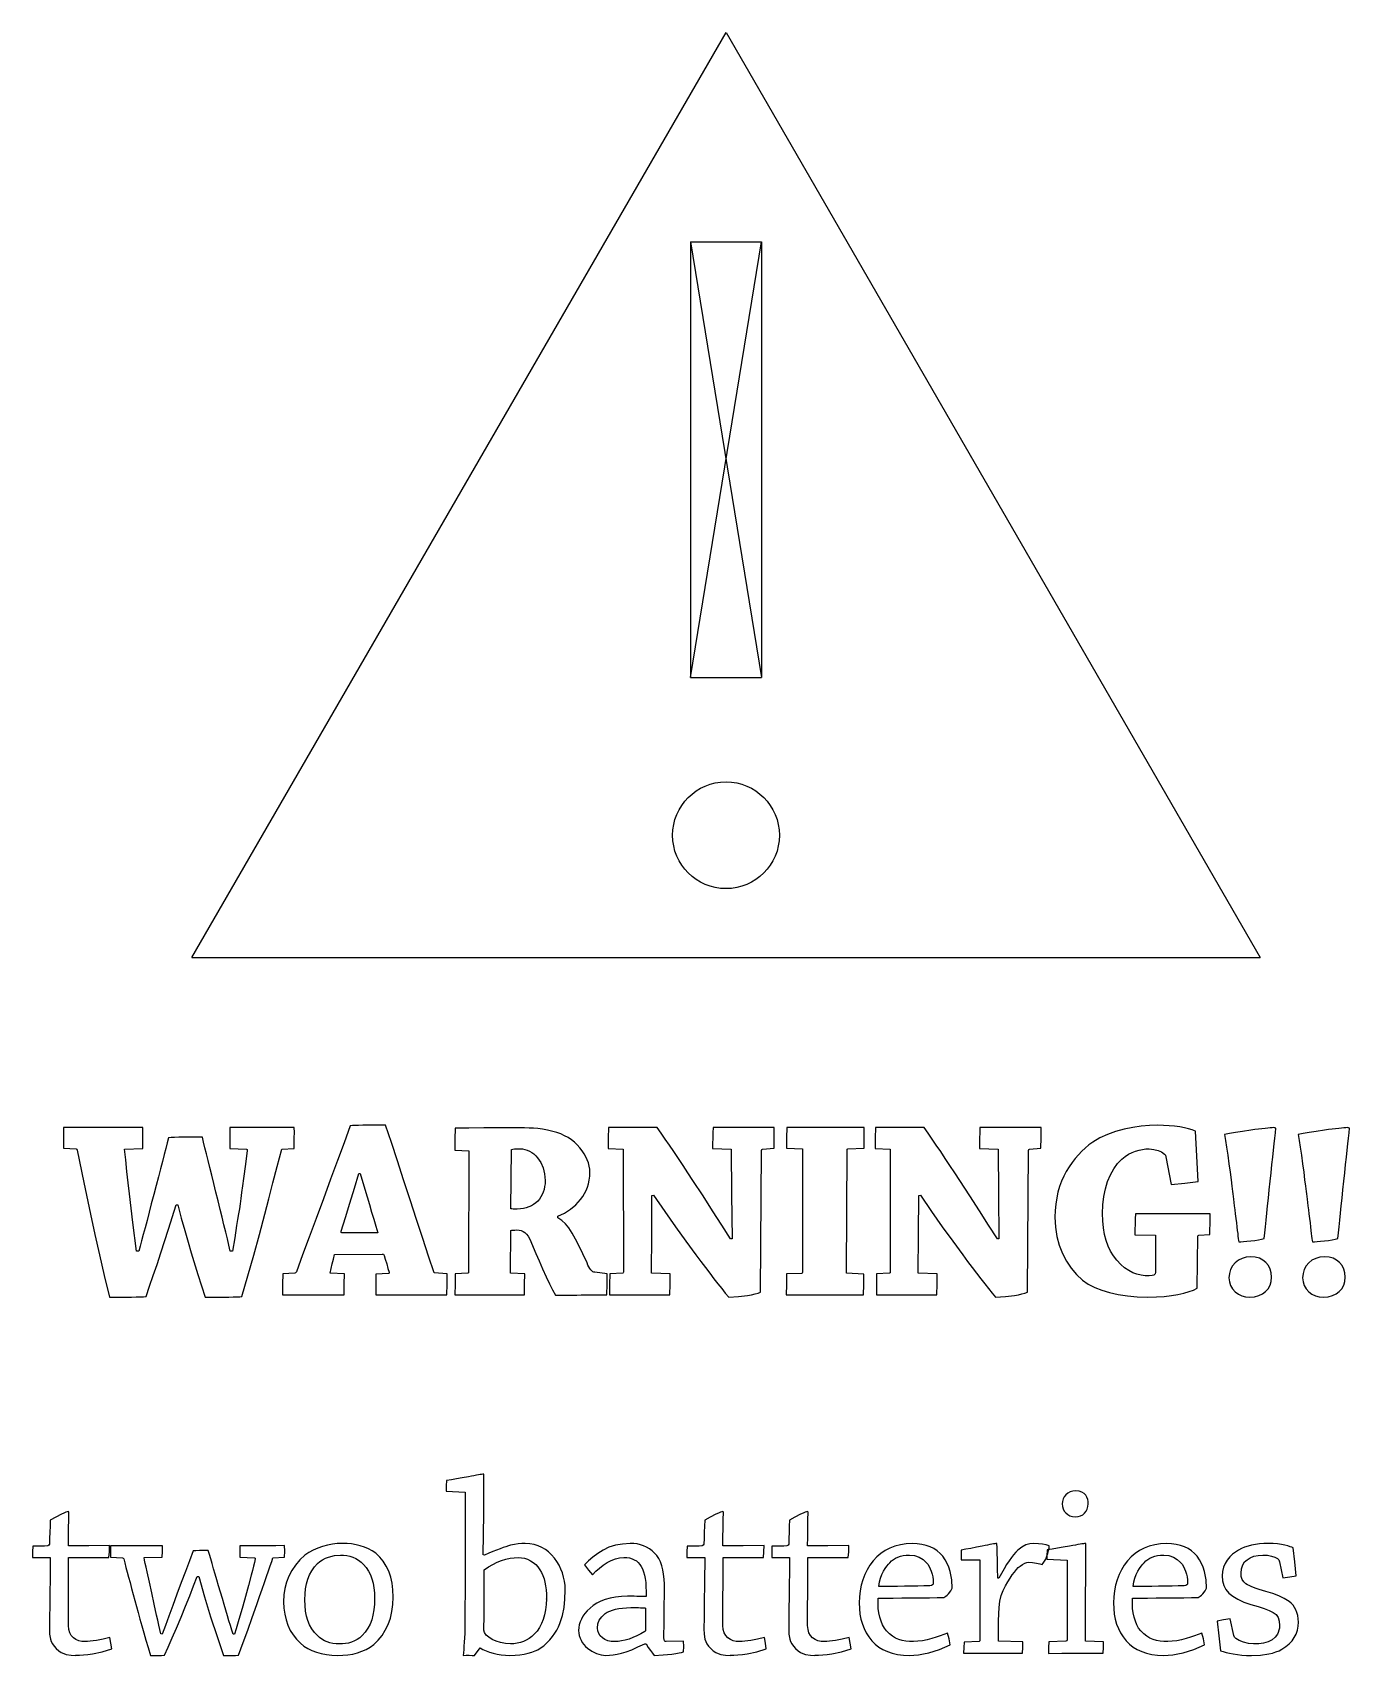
# Model space of a CAD drawing. Header units: millimetres. Extents: x 1 to 116, y -26 to 21.
# Drawn here: x 34.5 to 71.49, y -24.38 to 21.2 of the extents above; entities that cross this region are included whole.
import ezdxf

# ---------------------------------------------------------------- set-up
doc = ezdxf.new("R2010")
doc.units = ezdxf.units.MM
doc.header["$PDSIZE"] = -1
doc.linetypes.add('CENTERX2', pattern=[20.32, 12.7, -2.54, 2.54, -2.54])

msp = doc.modelspace()

# ---------------------------------------------------------------- linework, layer by layer
at = {"color": 7, "linetype": 'Continuous'}
for p, q in [((38.98, -4.781), (53.98, 21.199)), ((53.98, 21.199), (68.98, -4.781)), ((52.98, 15.319), (54.98, 15.319)), ((52.98, 15.319), (52.98, 3.08)), ((54.98, 15.319), (54.98, 3.08)), ((52.98, 3.08), (54.98, 3.08)), ((38.98, -4.781), (68.98, -4.781))]:
    msp.add_line(p, q, dxfattribs=at)
at = {"color": 7, "linetype": 'CENTERX2'}
for p, q in [((52.98, 15.319), (54.98, 3.08)), ((52.98, 3.08), (54.98, 15.319))]:
    msp.add_line(p, q, dxfattribs=at)
at = {"color": 7, "linetype": 'Continuous', "flags": 128}
for points in [[(41.85, -10.146), (41.854, -9.999), (41.856, -9.847), (41.857, -9.698), (41.856, -9.558), (41.856, -9.558), (41.696, -9.557), (41.525, -9.557), (41.351, -9.557), (41.182, -9.558), (41.182, -9.558), (40.601, -9.557), (40.048, -9.558), (40.048, -9.558), (40.044, -9.698), (40.042, -9.847), (40.041, -9.999), (40.041, -10.147), (40.041, -10.147), (40.513, -10.16), (40.513, -10.16), (40.535, -10.171), (40.534, -10.197), (40.534, -10.197), (40.486, -10.584), (40.43, -10.991), (40.403, -11.19), (40.377, -11.376), (40.354, -11.546), (40.332, -11.702), (40.332, -11.702), (40.312, -11.837), (40.289, -11.983), (40.264, -12.139), (40.237, -12.305), (40.181, -12.657), (40.122, -13.024), (40.122, -13.024), (40.057, -13.024), (40.057, -13.024), (40.017, -12.857), (39.975, -12.68), (39.93, -12.49), (39.881, -12.289), (39.83, -12.077), (39.774, -11.853), (39.717, -11.617), (39.656, -11.37), (39.595, -11.125), (39.538, -10.895), (39.485, -10.68), (39.434, -10.479), (39.388, -10.294), (39.346, -10.123), (39.307, -9.967), (39.273, -9.827), (39.273, -9.827), (39.164, -9.825), (39.042, -9.824), (38.906, -9.824), (38.757, -9.826), (38.613, -9.829), (38.492, -9.833), (38.396, -9.839), (38.322, -9.847), (38.322, -9.847), (38.285, -9.986), (38.246, -10.142), (38.2, -10.316), (38.15, -10.506), (38.097, -10.713), (38.038, -10.937), (37.975, -11.179), (37.908, -11.438), (37.84, -11.696), (37.778, -11.937), (37.719, -12.162), (37.664, -12.369), (37.614, -12.56), (37.568, -12.735), (37.526, -12.891), (37.488, -13.032), (37.488, -13.032), (37.424, -13.031), (37.424, -13.031), (37.325, -12.219), (37.228, -11.419), (37.228, -11.419), (37.19, -11.112), (37.153, -10.787), (37.12, -10.463), (37.089, -10.162), (37.089, -10.162), (37.598, -10.146), (37.598, -10.146), (37.603, -9.85), (37.604, -9.558), (37.604, -9.558), (37.295, -9.557), (36.963, -9.557), (36.622, -9.557), (36.284, -9.558), (36.284, -9.558), (36.06, -9.557), (35.823, -9.557), (35.59, -9.557), (35.378, -9.558), (35.378, -9.558), (35.371, -9.846), (35.37, -10.139), (35.37, -10.139), (35.726, -10.153), (35.726, -10.153), (35.747, -10.16), (35.762, -10.19), (35.762, -10.19), (35.941, -11.099), (36.132, -11.985), (36.132, -11.985), (36.258, -12.557), (36.386, -13.127), (36.519, -13.709), (36.661, -14.318), (36.661, -14.318), (36.98, -14.317), (37.28, -14.316), (37.414, -14.314), (37.529, -14.312), (37.62, -14.308), (37.691, -14.303), (37.691, -14.303), (37.792, -14.013), (37.895, -13.711), (38, -13.399), (38.108, -13.077), (38.325, -12.412), (38.54, -11.73), (38.54, -11.73), (38.584, -11.73), (38.584, -11.73), (38.681, -12.097), (38.777, -12.444), (38.871, -12.771), (38.962, -13.079), (39.151, -13.686), (39.353, -14.318), (39.353, -14.318), (39.54, -14.318), (39.715, -14.317), (39.873, -14.317), (40.017, -14.316), (40.142, -14.314), (40.245, -14.312), (40.324, -14.308), (40.382, -14.303), (40.382, -14.303), (40.549, -13.723), (40.717, -13.136), (40.878, -12.555), (41.028, -11.993), (41.028, -11.993), (41.142, -11.556), (41.256, -11.112), (41.375, -10.651), (41.501, -10.162), (41.501, -10.162), (41.85, -10.146)], [(41.537, -13.664), (41.527, -13.954), (41.523, -14.25), (41.523, -14.25), (41.869, -14.25), (42.232, -14.25), (42.232, -14.25), (42.501, -14.25), (42.767, -14.25), (43.021, -14.25), (43.253, -14.25), (43.253, -14.25), (43.26, -13.954), (43.261, -13.664), (43.261, -13.664), (42.862, -13.643), (42.862, -13.643), (42.888, -13.519), (42.921, -13.386), (42.954, -13.251), (42.985, -13.123), (42.985, -13.123), (44.327, -13.108), (44.327, -13.108), (44.359, -13.115), (44.376, -13.145), (44.376, -13.145), (44.412, -13.251), (44.451, -13.381), (44.487, -13.51), (44.519, -13.616), (44.519, -13.616), (44.517, -13.643), (44.498, -13.654), (44.498, -13.654), (44.149, -13.674), (44.149, -13.674), (44.142, -13.956), (44.141, -14.25), (44.141, -14.25), (44.406, -14.25), (44.698, -14.25), (44.998, -14.25), (45.287, -14.25), (45.287, -14.25), (45.502, -14.25), (45.728, -14.25), (45.947, -14.25), (46.141, -14.25), (46.141, -14.25), (46.147, -13.954), (46.147, -13.664), (46.147, -13.664), (45.786, -13.635), (45.786, -13.635), (45.629, -13.167), (45.465, -12.668), (45.291, -12.142), (45.11, -11.587), (44.927, -11.028), (44.752, -10.493), (44.582, -9.98), (44.419, -9.491), (44.419, -9.491), (44.23, -9.49), (44.06, -9.49), (43.909, -9.491), (43.776, -9.492), (43.66, -9.494), (43.565, -9.497), (43.487, -9.5), (43.427, -9.505), (43.427, -9.505), (43.253, -9.982), (43.07, -10.484), (42.875, -11.01), (42.673, -11.562), (42.469, -12.113), (42.275, -12.638), (42.09, -13.135), (41.913, -13.607), (41.913, -13.607), (41.894, -13.633), (41.87, -13.643), (41.87, -13.643), (41.537, -13.664)], [(46.757, -10.206), (46.75, -13.62), (46.75, -13.62), (46.744, -13.635), (46.728, -13.643), (46.728, -13.643), (46.372, -13.664), (46.372, -13.664), (46.371, -13.958), (46.365, -14.25), (46.365, -14.25), (46.582, -14.25), (46.814, -14.25), (47.05, -14.25), (47.283, -14.25), (47.283, -14.25), (47.554, -14.25), (47.827, -14.25), (48.086, -14.25), (48.319, -14.25), (48.319, -14.25), (48.32, -13.958), (48.326, -13.665), (48.326, -13.665), (47.932, -13.643), (47.932, -13.643), (47.939, -12.447), (47.939, -12.447), (47.962, -12.442), (47.999, -12.438), (48.046, -12.434), (48.107, -12.432), (48.107, -12.432), (48.168, -12.434), (48.226, -12.448), (48.28, -12.471), (48.331, -12.506), (48.379, -12.552), (48.424, -12.608), (48.463, -12.675), (48.501, -12.752), (48.501, -12.752), (48.567, -12.911), (48.643, -13.091), (48.73, -13.295), (48.828, -13.521), (48.927, -13.745), (49.021, -13.943), (49.107, -14.117), (49.188, -14.264), (49.188, -14.264), (49.266, -14.264), (49.367, -14.263), (49.492, -14.262), (49.639, -14.261), (49.788, -14.26), (49.915, -14.258), (50.022, -14.258), (50.107, -14.257), (50.107, -14.257), (50.23, -14.256), (50.374, -14.254), (50.518, -14.251), (50.637, -14.25), (50.637, -14.25), (50.64, -13.955), (50.644, -13.665), (50.644, -13.665), (50.296, -13.62), (50.296, -13.62), (50.267, -13.617), (50.239, -13.604), (50.212, -13.583), (50.184, -13.554), (50.157, -13.516), (50.13, -13.471), (50.104, -13.417), (50.077, -13.354), (50.077, -13.354), (49.963, -13.107), (49.855, -12.887), (49.755, -12.69), (49.662, -12.52), (49.57, -12.376), (49.471, -12.256), (49.365, -12.162), (49.253, -12.092), (49.253, -12.092), (49.253, -12.048), (49.253, -12.048), (49.44, -11.959), (49.61, -11.851), (49.763, -11.724), (49.897, -11.577), (49.956, -11.497), (50.008, -11.412), (50.051, -11.323), (50.088, -11.23), (50.116, -11.132), (50.138, -11.03), (50.151, -10.924), (50.157, -10.813), (50.157, -10.813), (50.152, -10.725), (50.137, -10.637), (50.115, -10.549), (50.084, -10.462), (50.044, -10.376), (49.996, -10.291), (49.939, -10.206), (49.874, -10.121), (49.801, -10.04), (49.722, -9.965), (49.637, -9.898), (49.545, -9.837), (49.447, -9.784), (49.342, -9.737), (49.232, -9.697), (49.114, -9.663), (49.114, -9.663), (48.964, -9.631), (48.823, -9.604), (48.693, -9.586), (48.573, -9.575), (48.452, -9.569), (48.324, -9.563), (48.186, -9.562), (48.041, -9.562), (48.041, -9.562), (47.611, -9.563), (47.18, -9.567), (46.761, -9.571), (46.372, -9.576), (46.372, -9.576), (46.366, -9.881), (46.365, -10.192), (46.365, -10.192), (46.757, -10.206)], [(50.715, -13.668), (50.708, -13.962), (50.707, -14.257), (50.707, -14.257), (51.037, -14.254), (51.388, -14.25), (51.388, -14.25), (51.645, -14.25), (51.909, -14.25), (52.167, -14.25), (52.407, -14.25), (52.407, -14.25), (52.413, -13.958), (52.415, -13.661), (52.415, -13.661), (51.883, -13.646), (51.883, -13.646), (51.893, -12.561), (51.897, -11.46), (51.897, -11.46), (51.948, -11.452), (51.948, -11.452), (52.258, -11.909), (52.559, -12.341), (52.851, -12.749), (53.133, -13.133), (53.27, -13.315), (53.4, -13.486), (53.524, -13.649), (53.642, -13.802), (53.755, -13.944), (53.861, -14.079), (53.961, -14.203), (54.056, -14.318), (54.056, -14.318), (54.332, -14.305), (54.585, -14.273), (54.699, -14.251), (54.798, -14.229), (54.882, -14.205), (54.95, -14.179), (54.95, -14.179), (54.98, -10.197), (54.98, -10.197), (54.989, -10.168), (55.009, -10.162), (55.009, -10.162), (55.328, -10.139), (55.328, -10.139), (55.334, -9.843), (55.335, -9.551), (55.335, -9.551), (55.159, -9.552), (54.962, -9.554), (54.76, -9.556), (54.56, -9.558), (54.56, -9.558), (54.316, -9.557), (54.072, -9.557), (53.837, -9.557), (53.617, -9.558), (53.617, -9.558), (53.612, -9.7), (53.607, -9.85), (53.603, -10.001), (53.602, -10.147), (53.602, -10.147), (54.128, -10.16), (54.128, -10.16), (54.135, -11.427), (54.149, -12.682), (54.149, -12.682), (54.107, -12.682), (54.107, -12.682), (53.861, -12.296), (53.603, -11.894), (53.334, -11.476), (53.053, -11.044), (52.911, -10.828), (52.774, -10.621), (52.642, -10.423), (52.514, -10.232), (52.391, -10.051), (52.273, -9.878), (52.158, -9.713), (52.048, -9.558), (52.048, -9.558), (51.717, -9.557), (51.361, -9.557), (51.006, -9.557), (50.679, -9.558), (50.679, -9.558), (50.673, -9.85), (50.672, -10.147), (50.672, -10.147), (51.092, -10.16), (51.092, -10.16), (51.1, -13.617), (51.1, -13.617), (51.093, -13.64), (51.078, -13.647), (51.078, -13.647), (50.715, -13.668)], [(56.129, -10.153), (56.129, -13.624), (56.129, -13.624), (56.12, -13.644), (56.1, -13.654), (56.1, -13.654), (55.68, -13.667), (55.68, -13.667), (55.675, -13.962), (55.672, -14.257), (55.672, -14.257), (55.934, -14.256), (56.21, -14.254), (56.486, -14.251), (56.75, -14.25), (56.75, -14.25), (57.032, -14.251), (57.32, -14.254), (57.596, -14.256), (57.841, -14.257), (57.841, -14.257), (57.847, -13.961), (57.848, -13.675), (57.848, -13.675), (57.363, -13.646), (57.363, -13.646), (57.384, -10.19), (57.384, -10.19), (57.386, -10.162), (57.398, -10.154), (57.398, -10.154), (57.856, -10.133), (57.856, -10.133), (57.857, -9.99), (57.859, -9.843), (57.862, -9.697), (57.863, -9.558), (57.863, -9.558), (57.616, -9.557), (57.344, -9.557), (57.062, -9.557), (56.785, -9.558), (56.785, -9.558), (56.512, -9.557), (56.222, -9.557), (55.938, -9.557), (55.687, -9.558), (55.687, -9.558), (55.68, -9.843), (55.679, -10.133), (55.679, -10.133), (56.129, -10.153)], [(58.21, -13.668), (58.203, -13.962), (58.202, -14.257), (58.202, -14.257), (58.532, -14.254), (58.883, -14.25), (58.883, -14.25), (59.14, -14.25), (59.404, -14.25), (59.662, -14.25), (59.902, -14.25), (59.902, -14.25), (59.908, -13.958), (59.909, -13.661), (59.909, -13.661), (59.378, -13.646), (59.378, -13.646), (59.388, -12.561), (59.392, -11.46), (59.392, -11.46), (59.442, -11.452), (59.442, -11.452), (59.753, -11.909), (60.054, -12.341), (60.346, -12.749), (60.628, -13.133), (60.765, -13.315), (60.895, -13.486), (61.019, -13.649), (61.137, -13.802), (61.249, -13.944), (61.355, -14.079), (61.456, -14.203), (61.551, -14.318), (61.551, -14.318), (61.827, -14.305), (62.079, -14.273), (62.194, -14.251), (62.292, -14.229), (62.376, -14.205), (62.445, -14.179), (62.445, -14.179), (62.475, -10.197), (62.475, -10.197), (62.483, -10.168), (62.503, -10.162), (62.503, -10.162), (62.823, -10.139), (62.823, -10.139), (62.829, -9.843), (62.83, -9.551), (62.83, -9.551), (62.653, -9.552), (62.457, -9.554), (62.255, -9.556), (62.055, -9.558), (62.055, -9.558), (61.811, -9.557), (61.567, -9.557), (61.332, -9.557), (61.112, -9.558), (61.112, -9.558), (61.107, -9.7), (61.101, -9.85), (61.098, -10.001), (61.097, -10.147), (61.097, -10.147), (61.623, -10.16), (61.623, -10.16), (61.63, -11.427), (61.644, -12.682), (61.644, -12.682), (61.602, -12.682), (61.602, -12.682), (61.355, -12.296), (61.098, -11.894), (60.829, -11.476), (60.547, -11.044), (60.406, -10.828), (60.269, -10.621), (60.137, -10.423), (60.009, -10.232), (59.886, -10.051), (59.768, -9.878), (59.653, -9.713), (59.543, -9.558), (59.543, -9.558), (59.212, -9.557), (58.856, -9.557), (58.501, -9.557), (58.174, -9.558), (58.174, -9.558), (58.167, -9.85), (58.166, -10.147), (58.166, -10.147), (58.587, -10.16), (58.587, -10.16), (58.595, -13.617), (58.595, -13.617), (58.588, -13.64), (58.573, -13.647), (58.573, -13.647), (58.21, -13.668)], [(66.484, -11.151), (66.867, -11.114), (67.241, -11.071), (67.241, -11.071), (67.205, -10.355), (67.163, -9.657), (67.163, -9.657), (67.076, -9.623), (66.973, -9.592), (66.855, -9.564), (66.722, -9.539), (66.578, -9.518), (66.426, -9.504), (66.268, -9.494), (66.101, -9.491), (66.101, -9.491), (65.873, -9.496), (65.64, -9.516), (65.402, -9.551), (65.16, -9.599), (64.921, -9.664), (64.695, -9.747), (64.481, -9.848), (64.279, -9.967), (64.279, -9.967), (64.172, -10.046), (64.07, -10.131), (63.971, -10.223), (63.876, -10.322), (63.785, -10.428), (63.699, -10.54), (63.615, -10.66), (63.536, -10.786), (63.464, -10.919), (63.401, -11.061), (63.346, -11.21), (63.302, -11.367), (63.267, -11.533), (63.239, -11.706), (63.222, -11.887), (63.214, -12.076), (63.214, -12.076), (63.23, -12.352), (63.271, -12.612), (63.337, -12.858), (63.429, -13.09), (63.544, -13.305), (63.676, -13.502), (63.827, -13.68), (63.996, -13.84), (63.996, -13.84), (64.155, -13.95), (64.335, -14.045), (64.534, -14.126), (64.753, -14.193), (64.993, -14.246), (65.252, -14.283), (65.532, -14.308), (65.831, -14.317), (65.831, -14.317), (66.066, -14.312), (66.285, -14.298), (66.488, -14.275), (66.674, -14.245), (66.841, -14.207), (66.985, -14.165), (67.109, -14.119), (67.212, -14.068), (67.212, -14.068), (67.234, -12.609), (67.234, -12.609), (67.24, -12.592), (67.262, -12.579), (67.262, -12.579), (67.568, -12.564), (67.568, -12.564), (67.572, -12.419), (67.574, -12.268), (67.575, -12.118), (67.575, -11.975), (67.575, -11.975), (67.354, -11.975), (67.111, -11.975), (66.866, -11.975), (66.632, -11.975), (66.632, -11.975), (66.335, -11.975), (66.029, -11.975), (65.738, -11.975), (65.477, -11.975), (65.477, -11.975), (65.472, -12.118), (65.467, -12.268), (65.464, -12.419), (65.463, -12.565), (65.463, -12.565), (66.038, -12.579), (66.038, -12.579), (66.038, -13.628), (66.038, -13.628), (66.029, -13.668), (65.999, -13.698), (65.945, -13.715), (65.868, -13.721), (65.868, -13.721), (65.753, -13.718), (65.638, -13.701), (65.522, -13.673), (65.405, -13.632), (65.29, -13.574), (65.176, -13.496), (65.064, -13.399), (64.955, -13.281), (64.955, -13.281), (64.864, -13.163), (64.783, -13.03), (64.715, -12.886), (64.659, -12.728), (64.614, -12.558), (64.58, -12.375), (64.559, -12.178), (64.55, -11.969), (64.55, -11.969), (64.56, -11.724), (64.588, -11.492), (64.634, -11.275), (64.698, -11.07), (64.777, -10.882), (64.87, -10.716), (64.975, -10.57), (65.094, -10.445), (65.094, -10.445), (65.19, -10.368), (65.287, -10.304), (65.384, -10.254), (65.483, -10.215), (65.58, -10.187), (65.677, -10.168), (65.769, -10.156), (65.861, -10.154), (65.861, -10.154), (65.996, -10.168), (66.113, -10.196), (66.212, -10.24), (66.292, -10.299), (66.292, -10.299), (66.321, -10.332), (66.335, -10.38), (66.335, -10.38), (66.484, -11.151)], [(69.368, -9.557), (69.32, -9.56), (69.263, -9.564), (69.196, -9.571), (69.119, -9.579), (69.033, -9.589), (68.937, -9.601), (68.831, -9.615), (68.716, -9.631), (68.49, -9.663), (68.292, -9.695), (68.122, -9.724), (67.979, -9.752), (67.979, -9.752), (68.008, -9.919), (68.037, -10.111), (68.07, -10.328), (68.103, -10.572), (68.136, -10.812), (68.163, -11.022), (68.186, -11.202), (68.204, -11.353), (68.204, -11.353), (68.212, -11.416), (68.221, -11.488), (68.231, -11.569), (68.242, -11.659), (68.254, -11.758), (68.268, -11.866), (68.282, -11.982), (68.297, -12.108), (68.313, -12.232), (68.327, -12.344), (68.338, -12.445), (68.35, -12.533), (68.359, -12.609), (68.367, -12.674), (68.373, -12.726), (68.378, -12.766), (68.378, -12.766), (68.436, -12.764), (68.512, -12.759), (68.606, -12.749), (68.718, -12.738), (68.834, -12.724), (68.934, -12.708), (69.022, -12.692), (69.097, -12.673), (69.097, -12.673), (69.113, -12.514), (69.13, -12.343), (69.149, -12.161), (69.17, -11.965), (69.191, -11.759), (69.214, -11.539), (69.239, -11.308), (69.265, -11.065), (69.29, -10.824), (69.314, -10.598), (69.337, -10.388), (69.357, -10.193), (69.376, -10.015), (69.394, -9.851), (69.41, -9.704), (69.423, -9.572), (69.423, -9.572), (69.398, -9.567), (69.38, -9.562), (69.37, -9.559), (69.368, -9.558), (69.368, -9.558), (69.368, -9.557)], [(71.437, -9.557), (71.389, -9.56), (71.331, -9.564), (71.264, -9.571), (71.187, -9.579), (71.101, -9.589), (71.006, -9.601), (70.9, -9.615), (70.784, -9.631), (70.559, -9.663), (70.361, -9.695), (70.191, -9.724), (70.048, -9.752), (70.048, -9.752), (70.076, -9.919), (70.106, -10.111), (70.138, -10.328), (70.172, -10.572), (70.204, -10.812), (70.231, -11.022), (70.255, -11.202), (70.272, -11.353), (70.272, -11.353), (70.281, -11.416), (70.289, -11.488), (70.3, -11.569), (70.31, -11.659), (70.323, -11.758), (70.336, -11.866), (70.35, -11.982), (70.366, -12.108), (70.382, -12.232), (70.395, -12.344), (70.407, -12.445), (70.418, -12.533), (70.428, -12.609), (70.435, -12.674), (70.441, -12.726), (70.447, -12.766), (70.447, -12.766), (70.504, -12.764), (70.581, -12.759), (70.674, -12.749), (70.787, -12.738), (70.902, -12.724), (71.003, -12.708), (71.091, -12.692), (71.165, -12.673), (71.165, -12.673), (71.181, -12.514), (71.199, -12.343), (71.218, -12.161), (71.239, -11.965), (71.26, -11.759), (71.283, -11.539), (71.307, -11.308), (71.333, -11.065), (71.358, -10.824), (71.383, -10.598), (71.406, -10.388), (71.426, -10.193), (71.445, -10.015), (71.462, -9.851), (71.478, -9.704), (71.492, -9.572), (71.492, -9.572), (71.467, -9.567), (71.449, -9.562), (71.438, -9.559), (71.436, -9.558), (71.436, -9.558), (71.437, -9.557)], [(47.954, -10.17), (47.989, -10.162), (48.041, -10.154), (48.106, -10.15), (48.186, -10.149), (48.186, -10.149), (48.26, -10.155), (48.33, -10.168), (48.397, -10.189), (48.462, -10.217), (48.523, -10.253), (48.582, -10.296), (48.638, -10.347), (48.69, -10.405), (48.779, -10.538), (48.845, -10.689), (48.885, -10.859), (48.902, -11.047), (48.902, -11.047), (48.898, -11.134), (48.887, -11.216), (48.871, -11.295), (48.849, -11.368), (48.818, -11.439), (48.783, -11.504), (48.741, -11.565), (48.692, -11.621), (48.638, -11.673), (48.578, -11.717), (48.514, -11.755), (48.444, -11.786), (48.369, -11.811), (48.289, -11.829), (48.204, -11.84), (48.114, -11.846), (48.114, -11.846), (48.05, -11.846), (47.999, -11.845), (47.962, -11.842), (47.939, -11.838), (47.939, -11.838), (47.954, -10.17)], [(43.705, -10.851), (43.836, -11.286), (43.964, -11.718), (44.027, -11.928), (44.089, -12.13), (44.148, -12.325), (44.206, -12.512), (44.206, -12.512), (43.188, -12.512), (43.188, -12.512), (43.17, -12.502), (43.174, -12.469), (43.174, -12.469), (43.292, -12.083), (43.415, -11.677), (43.542, -11.262), (43.668, -10.851), (43.668, -10.851), (43.705, -10.851)], [(68.719, -13.184), (68.589, -13.196), (68.473, -13.229), (68.369, -13.281), (68.278, -13.354), (68.205, -13.441), (68.151, -13.54), (68.118, -13.651), (68.105, -13.772), (68.105, -13.772), (68.119, -13.89), (68.152, -13.995), (68.207, -14.087), (68.281, -14.167), (68.369, -14.231), (68.466, -14.278), (68.573, -14.306), (68.69, -14.317), (68.69, -14.317), (68.823, -14.306), (68.942, -14.277), (69.045, -14.229), (69.135, -14.163), (69.207, -14.081), (69.259, -13.985), (69.291, -13.878), (69.303, -13.758), (69.303, -13.758), (69.291, -13.638), (69.262, -13.53), (69.212, -13.433), (69.144, -13.348), (69.059, -13.279), (68.96, -13.228), (68.846, -13.196), (68.718, -13.184), (68.718, -13.184), (68.719, -13.184)], [(70.787, -13.184), (70.658, -13.196), (70.541, -13.229), (70.437, -13.281), (70.347, -13.354), (70.273, -13.441), (70.22, -13.54), (70.186, -13.651), (70.174, -13.772), (70.174, -13.772), (70.187, -13.89), (70.221, -13.995), (70.276, -14.087), (70.349, -14.167), (70.437, -14.231), (70.535, -14.278), (70.642, -14.306), (70.758, -14.317), (70.758, -14.317), (70.892, -14.306), (71.01, -14.277), (71.114, -14.229), (71.203, -14.163), (71.276, -14.081), (71.327, -13.985), (71.36, -13.878), (71.371, -13.758), (71.371, -13.758), (71.36, -13.638), (71.33, -13.53), (71.281, -13.433), (71.213, -13.348), (71.128, -13.279), (71.029, -13.228), (70.915, -13.196), (70.787, -13.184), (70.787, -13.184), (70.787, -13.184)], [(46.596, -24.383), (46.681, -24.372), (46.768, -24.373), (46.849, -24.38), (46.918, -24.384), (46.918, -24.384), (47.074, -24.168), (47.074, -24.168), (47.155, -24.212), (47.244, -24.252), (47.339, -24.288), (47.442, -24.32), (47.551, -24.347), (47.665, -24.367), (47.785, -24.378), (47.91, -24.383), (47.91, -24.383), (48.055, -24.378), (48.189, -24.366), (48.313, -24.347), (48.427, -24.319), (48.53, -24.288), (48.62, -24.254), (48.698, -24.22), (48.764, -24.182), (48.764, -24.182), (48.862, -24.109), (48.951, -24.031), (49.032, -23.946), (49.105, -23.854), (49.169, -23.76), (49.226, -23.668), (49.272, -23.576), (49.311, -23.488), (49.311, -23.488), (49.384, -23.261), (49.431, -23.038), (49.458, -22.805), (49.465, -22.548), (49.465, -22.548), (49.459, -22.422), (49.444, -22.299), (49.42, -22.181), (49.386, -22.066), (49.343, -21.956), (49.292, -21.849), (49.231, -21.746), (49.161, -21.647), (49.083, -21.555), (48.998, -21.475), (48.906, -21.406), (48.808, -21.349), (48.702, -21.304), (48.59, -21.27), (48.47, -21.247), (48.344, -21.236), (48.344, -21.236), (48.247, -21.236), (48.144, -21.245), (48.038, -21.262), (47.928, -21.287), (47.868, -21.304), (47.799, -21.327), (47.72, -21.354), (47.634, -21.385), (47.537, -21.423), (47.433, -21.465), (47.32, -21.512), (47.197, -21.565), (47.197, -21.565), (47.162, -21.558), (47.162, -21.558), (47.171, -20.985), (47.177, -20.397), (47.18, -20.106), (47.182, -19.827), (47.183, -19.563), (47.183, -19.31), (47.183, -19.31), (47.178, -19.294), (47.169, -19.289), (47.169, -19.289), (47.147, -19.292), (47.116, -19.296), (47.076, -19.303), (47.026, -19.312), (46.969, -19.322), (46.902, -19.335), (46.828, -19.349), (46.744, -19.365), (46.573, -19.397), (46.415, -19.425), (46.267, -19.448), (46.131, -19.468), (46.131, -19.468), (46.125, -19.617), (46.124, -19.771), (46.124, -19.771), (46.654, -19.793), (46.654, -19.793), (46.653, -20.242), (46.654, -20.699), (46.653, -21.168), (46.653, -21.648), (46.652, -22.127), (46.651, -22.598), (46.649, -23.059), (46.646, -23.51), (46.646, -23.51), (46.641, -23.768), (46.629, -24.008), (46.62, -24.118), (46.613, -24.217), (46.603, -24.306), (46.595, -24.384), (46.595, -24.384), (46.596, -24.383)], [(63.809, -19.758), (63.72, -19.767), (63.644, -19.788), (63.578, -19.823), (63.523, -19.87), (63.479, -19.926), (63.448, -19.988), (63.429, -20.055), (63.422, -20.127), (63.422, -20.127), (63.43, -20.2), (63.45, -20.266), (63.481, -20.327), (63.525, -20.381), (63.579, -20.426), (63.64, -20.46), (63.711, -20.481), (63.788, -20.489), (63.788, -20.489), (63.866, -20.482), (63.935, -20.462), (63.997, -20.429), (64.051, -20.385), (64.095, -20.331), (64.126, -20.269), (64.146, -20.199), (64.154, -20.12), (64.154, -20.12), (64.152, -20.059), (64.14, -19.999), (64.116, -19.939), (64.082, -19.882), (64.035, -19.83), (63.974, -19.793), (63.899, -19.769), (63.808, -19.759), (63.808, -19.759), (63.809, -19.758)], [(35.714, -24.378), (35.819, -24.376), (35.933, -24.368), (36.057, -24.354), (36.19, -24.334), (36.462, -24.277), (36.729, -24.198), (36.729, -24.198), (36.706, -24.038), (36.677, -23.878), (36.677, -23.878), (36.485, -23.924), (36.296, -23.96), (36.207, -23.975), (36.125, -23.985), (36.05, -23.992), (35.982, -23.994), (35.982, -23.994), (35.887, -23.988), (35.801, -23.968), (35.721, -23.933), (35.65, -23.886), (35.591, -23.823), (35.548, -23.744), (35.521, -23.651), (35.511, -23.542), (35.511, -23.542), (35.511, -23.262), (35.511, -22.973), (35.513, -22.694), (35.517, -22.447), (35.517, -22.447), (35.517, -22.236), (35.517, -21.992), (35.517, -21.871), (35.517, -21.77), (35.517, -21.691), (35.517, -21.63), (35.517, -21.63), (35.822, -21.63), (36.113, -21.63), (36.389, -21.63), (36.649, -21.63), (36.649, -21.63), (36.663, -21.47), (36.67, -21.296), (36.67, -21.296), (36.082, -21.302), (35.511, -21.304), (35.511, -21.304), (35.512, -21.062), (35.515, -20.81), (35.519, -20.569), (35.524, -20.36), (35.524, -20.36), (35.519, -20.344), (35.503, -20.339), (35.503, -20.339), (35.481, -20.345), (35.441, -20.36), (35.386, -20.383), (35.313, -20.416), (35.155, -20.494), (35.003, -20.586), (35.003, -20.586), (34.996, -20.749), (34.989, -20.922), (34.984, -21.093), (34.981, -21.253), (34.981, -21.253), (34.962, -21.289), (34.93, -21.304), (34.93, -21.304), (34.841, -21.309), (34.741, -21.312), (34.631, -21.315), (34.509, -21.316), (34.509, -21.316), (34.503, -21.47), (34.502, -21.63), (34.502, -21.63), (34.761, -21.63), (35.002, -21.63), (35.002, -21.63), (35.001, -21.714), (35.001, -21.81), (34.999, -21.918), (34.998, -22.039), (34.997, -22.162), (34.996, -22.275), (34.995, -22.38), (34.994, -22.477), (34.994, -22.477), (34.992, -22.567), (34.99, -22.68), (34.988, -22.818), (34.986, -22.979), (34.983, -23.315), (34.981, -23.63), (34.981, -23.63), (34.985, -23.785), (35.008, -23.927), (35.03, -23.994), (35.065, -24.06), (35.111, -24.125), (35.171, -24.19), (35.171, -24.19), (35.241, -24.25), (35.31, -24.296), (35.38, -24.331), (35.451, -24.353), (35.587, -24.375), (35.713, -24.379), (35.713, -24.379), (35.714, -24.378)], [(54.095, -24.378), (54.2, -24.376), (54.315, -24.368), (54.439, -24.354), (54.572, -24.334), (54.844, -24.277), (55.11, -24.198), (55.11, -24.198), (55.087, -24.038), (55.059, -23.878), (55.059, -23.878), (54.867, -23.924), (54.678, -23.96), (54.589, -23.975), (54.507, -23.985), (54.431, -23.992), (54.363, -23.994), (54.363, -23.994), (54.269, -23.988), (54.182, -23.968), (54.103, -23.933), (54.031, -23.886), (53.973, -23.823), (53.93, -23.744), (53.902, -23.651), (53.892, -23.542), (53.892, -23.542), (53.892, -23.262), (53.892, -22.973), (53.894, -22.694), (53.898, -22.447), (53.898, -22.447), (53.898, -22.236), (53.898, -21.992), (53.898, -21.871), (53.898, -21.77), (53.898, -21.691), (53.898, -21.63), (53.898, -21.63), (54.203, -21.63), (54.494, -21.63), (54.77, -21.63), (55.03, -21.63), (55.03, -21.63), (55.044, -21.47), (55.051, -21.296), (55.051, -21.296), (54.464, -21.302), (53.892, -21.304), (53.892, -21.304), (53.893, -21.062), (53.896, -20.81), (53.9, -20.569), (53.905, -20.36), (53.905, -20.36), (53.9, -20.344), (53.884, -20.339), (53.884, -20.339), (53.862, -20.345), (53.823, -20.36), (53.767, -20.383), (53.695, -20.416), (53.536, -20.494), (53.384, -20.586), (53.384, -20.586), (53.378, -20.749), (53.37, -20.922), (53.365, -21.093), (53.362, -21.253), (53.362, -21.253), (53.343, -21.289), (53.312, -21.304), (53.312, -21.304), (53.222, -21.309), (53.123, -21.312), (53.012, -21.315), (52.891, -21.316), (52.891, -21.316), (52.884, -21.47), (52.883, -21.63), (52.883, -21.63), (53.143, -21.63), (53.383, -21.63), (53.383, -21.63), (53.382, -21.714), (53.382, -21.81), (53.381, -21.918), (53.38, -22.039), (53.379, -22.162), (53.378, -22.275), (53.377, -22.38), (53.376, -22.477), (53.376, -22.477), (53.373, -22.567), (53.371, -22.68), (53.369, -22.818), (53.367, -22.979), (53.364, -23.315), (53.362, -23.63), (53.362, -23.63), (53.366, -23.785), (53.389, -23.927), (53.411, -23.994), (53.446, -24.06), (53.492, -24.125), (53.552, -24.19), (53.552, -24.19), (53.622, -24.25), (53.691, -24.296), (53.762, -24.331), (53.832, -24.353), (53.968, -24.375), (54.094, -24.379), (54.094, -24.379), (54.095, -24.378)], [(56.476, -24.378), (56.581, -24.376), (56.695, -24.368), (56.819, -24.354), (56.953, -24.334), (57.224, -24.277), (57.491, -24.198), (57.491, -24.198), (57.468, -24.038), (57.439, -23.878), (57.439, -23.878), (57.247, -23.924), (57.059, -23.96), (56.969, -23.975), (56.887, -23.985), (56.812, -23.992), (56.744, -23.994), (56.744, -23.994), (56.649, -23.988), (56.563, -23.968), (56.483, -23.933), (56.412, -23.886), (56.353, -23.823), (56.31, -23.744), (56.283, -23.651), (56.273, -23.542), (56.273, -23.542), (56.273, -23.262), (56.273, -22.973), (56.275, -22.694), (56.279, -22.447), (56.279, -22.447), (56.279, -22.236), (56.279, -21.992), (56.279, -21.871), (56.279, -21.77), (56.279, -21.691), (56.279, -21.63), (56.279, -21.63), (56.584, -21.63), (56.875, -21.63), (57.151, -21.63), (57.411, -21.63), (57.411, -21.63), (57.425, -21.47), (57.432, -21.296), (57.432, -21.296), (56.844, -21.302), (56.273, -21.304), (56.273, -21.304), (56.274, -21.062), (56.277, -20.81), (56.281, -20.569), (56.286, -20.36), (56.286, -20.36), (56.281, -20.344), (56.265, -20.339), (56.265, -20.339), (56.243, -20.345), (56.203, -20.36), (56.148, -20.383), (56.075, -20.416), (55.917, -20.494), (55.765, -20.586), (55.765, -20.586), (55.758, -20.749), (55.751, -20.922), (55.746, -21.093), (55.743, -21.253), (55.743, -21.253), (55.724, -21.289), (55.692, -21.304), (55.692, -21.304), (55.603, -21.309), (55.503, -21.312), (55.393, -21.315), (55.271, -21.316), (55.271, -21.316), (55.265, -21.47), (55.264, -21.63), (55.264, -21.63), (55.523, -21.63), (55.764, -21.63), (55.764, -21.63), (55.763, -21.714), (55.763, -21.81), (55.762, -21.918), (55.76, -22.039), (55.759, -22.162), (55.758, -22.275), (55.757, -22.38), (55.756, -22.477), (55.756, -22.477), (55.754, -22.567), (55.752, -22.68), (55.75, -22.818), (55.748, -22.979), (55.745, -23.315), (55.743, -23.63), (55.743, -23.63), (55.747, -23.785), (55.77, -23.927), (55.792, -23.994), (55.827, -24.06), (55.873, -24.125), (55.933, -24.19), (55.933, -24.19), (56.003, -24.25), (56.072, -24.296), (56.142, -24.331), (56.213, -24.353), (56.349, -24.375), (56.475, -24.379), (56.475, -24.379), (56.476, -24.378)], [(41.579, -21.617), (41.587, -21.455), (41.585, -21.298), (41.585, -21.298), (41.337, -21.301), (41.068, -21.306), (41.068, -21.306), (40.879, -21.306), (40.688, -21.306), (40.503, -21.306), (40.33, -21.306), (40.33, -21.306), (40.327, -21.459), (40.323, -21.625), (40.323, -21.625), (40.74, -21.638), (40.74, -21.638), (40.761, -21.646), (40.761, -21.668), (40.761, -21.668), (40.737, -21.768), (40.711, -21.879), (40.68, -21.999), (40.647, -22.13), (40.571, -22.416), (40.483, -22.729), (40.483, -22.729), (40.408, -23), (40.336, -23.248), (40.301, -23.37), (40.263, -23.5), (40.222, -23.639), (40.179, -23.787), (40.179, -23.787), (40.136, -23.787), (40.136, -23.787), (40.1, -23.67), (40.062, -23.544), (40.021, -23.409), (39.979, -23.265), (39.933, -23.113), (39.886, -22.951), (39.836, -22.781), (39.783, -22.603), (39.731, -22.424), (39.681, -22.255), (39.634, -22.096), (39.59, -21.945), (39.547, -21.804), (39.508, -21.672), (39.472, -21.55), (39.437, -21.437), (39.437, -21.437), (39.312, -21.437), (39.192, -21.438), (39.092, -21.44), (39.018, -21.444), (39.018, -21.444), (38.911, -21.726), (38.799, -22.022), (38.682, -22.335), (38.561, -22.661), (38.442, -22.981), (38.333, -23.275), (38.234, -23.541), (38.146, -23.78), (38.146, -23.78), (38.111, -23.772), (38.111, -23.772), (38.082, -23.654), (38.053, -23.528), (38.021, -23.393), (37.989, -23.25), (37.923, -22.946), (37.857, -22.625), (37.857, -22.625), (37.786, -22.32), (37.723, -22.035), (37.695, -21.906), (37.672, -21.796), (37.653, -21.704), (37.638, -21.632), (37.638, -21.632), (38.147, -21.624), (38.147, -21.624), (38.153, -21.459), (38.154, -21.306), (38.154, -21.306), (37.744, -21.306), (37.319, -21.306), (37.319, -21.306), (37.149, -21.306), (36.989, -21.306), (36.838, -21.306), (36.696, -21.306), (36.696, -21.306), (36.694, -21.459), (36.696, -21.617), (36.696, -21.617), (37.03, -21.638), (37.03, -21.638), (37.053, -21.648), (37.065, -21.668), (37.065, -21.668), (37.096, -21.784), (37.129, -21.909), (37.165, -22.043), (37.203, -22.185), (37.243, -22.337), (37.286, -22.497), (37.331, -22.666), (37.378, -22.843), (37.378, -22.843), (37.421, -23.008), (37.468, -23.18), (37.519, -23.36), (37.572, -23.549), (37.629, -23.745), (37.689, -23.95), (37.753, -24.163), (37.82, -24.384), (37.82, -24.384), (37.934, -24.384), (38.037, -24.383), (38.129, -24.38), (38.211, -24.377), (38.211, -24.377), (38.315, -24.146), (38.427, -23.89), (38.547, -23.611), (38.674, -23.308), (38.801, -23), (38.919, -22.708), (39.028, -22.431), (39.126, -22.168), (39.126, -22.168), (39.171, -22.167), (39.171, -22.167), (39.335, -22.74), (39.506, -23.3), (39.685, -23.848), (39.869, -24.384), (39.869, -24.384), (39.994, -24.384), (40.105, -24.383), (40.203, -24.38), (40.287, -24.377), (40.287, -24.377), (40.423, -24.021), (40.551, -23.674), (40.676, -23.32), (40.804, -22.95), (40.804, -22.95), (40.881, -22.729), (40.952, -22.524), (41.018, -22.335), (41.077, -22.163), (41.131, -22.008), (41.179, -21.868), (41.221, -21.745), (41.257, -21.639), (41.257, -21.639), (41.579, -21.617)], [(43.073, -24.379), (43.219, -24.378), (43.36, -24.366), (43.496, -24.342), (43.626, -24.309), (43.751, -24.266), (43.87, -24.212), (43.984, -24.148), (44.093, -24.075), (44.093, -24.075), (44.213, -23.956), (44.319, -23.824), (44.412, -23.676), (44.49, -23.513), (44.553, -23.338), (44.599, -23.151), (44.627, -22.953), (44.636, -22.744), (44.636, -22.744), (44.627, -22.543), (44.602, -22.354), (44.563, -22.18), (44.509, -22.019), (44.44, -21.872), (44.356, -21.738), (44.259, -21.618), (44.145, -21.512), (44.145, -21.512), (44.042, -21.445), (43.935, -21.389), (43.824, -21.34), (43.709, -21.3), (43.589, -21.271), (43.464, -21.25), (43.336, -21.238), (43.203, -21.236), (43.203, -21.236), (43.063, -21.242), (42.925, -21.257), (42.786, -21.283), (42.649, -21.319), (42.515, -21.365), (42.388, -21.423), (42.267, -21.491), (42.152, -21.57), (42.152, -21.57), (42.01, -21.701), (41.888, -21.843), (41.784, -21.995), (41.701, -22.157), (41.637, -22.327), (41.592, -22.502), (41.565, -22.684), (41.555, -22.872), (41.555, -22.872), (41.564, -23.053), (41.587, -23.224), (41.624, -23.385), (41.675, -23.535), (41.741, -23.677), (41.822, -23.807), (41.916, -23.928), (42.026, -24.039), (42.026, -24.039), (42.124, -24.118), (42.232, -24.186), (42.35, -24.244), (42.476, -24.291), (42.611, -24.329), (42.756, -24.356), (42.91, -24.373), (43.073, -24.38), (43.073, -24.38), (43.073, -24.379)], [(51.735, -24.052), (51.798, -24.157), (51.857, -24.246), (51.913, -24.319), (51.964, -24.379), (51.964, -24.379), (52.212, -24.369), (52.458, -24.342), (52.57, -24.327), (52.662, -24.312), (52.734, -24.297), (52.786, -24.285), (52.786, -24.285), (52.791, -24.126), (52.786, -23.98), (52.786, -23.98), (52.301, -23.994), (52.301, -23.994), (52.272, -23.988), (52.252, -23.968), (52.239, -23.935), (52.235, -23.889), (52.235, -23.889), (52.237, -23.747), (52.24, -23.577), (52.242, -23.38), (52.245, -23.156), (52.247, -22.929), (52.248, -22.724), (52.249, -22.543), (52.25, -22.384), (52.25, -22.384), (52.243, -22.238), (52.229, -22.102), (52.207, -21.977), (52.175, -21.862), (52.136, -21.757), (52.09, -21.662), (52.035, -21.578), (51.972, -21.505), (51.902, -21.441), (51.828, -21.385), (51.749, -21.339), (51.666, -21.3), (51.578, -21.272), (51.485, -21.251), (51.387, -21.24), (51.284, -21.236), (51.284, -21.236), (51.071, -21.252), (50.874, -21.288), (50.693, -21.345), (50.528, -21.424), (50.378, -21.518), (50.241, -21.617), (50.117, -21.724), (50.007, -21.838), (50.007, -21.838), (50.121, -21.983), (50.233, -22.119), (50.233, -22.119), (50.325, -22.018), (50.425, -21.927), (50.53, -21.844), (50.642, -21.772), (50.758, -21.712), (50.875, -21.668), (50.993, -21.641), (51.112, -21.631), (51.112, -21.631), (51.194, -21.634), (51.271, -21.645), (51.341, -21.664), (51.405, -21.692), (51.464, -21.727), (51.516, -21.772), (51.562, -21.823), (51.602, -21.884), (51.637, -21.953), (51.667, -22.033), (51.692, -22.123), (51.71, -22.223), (51.724, -22.333), (51.733, -22.454), (51.737, -22.584), (51.735, -22.724), (51.735, -22.724), (51.701, -22.724), (51.658, -22.724), (51.607, -22.724), (51.547, -22.723), (51.477, -22.722), (51.4, -22.721), (51.313, -22.719), (51.217, -22.717), (51.217, -22.717), (51.042, -22.727), (50.878, -22.746), (50.728, -22.775), (50.59, -22.811), (50.464, -22.858), (50.35, -22.913), (50.25, -22.977), (50.162, -23.05), (50.085, -23.127), (50.019, -23.205), (49.963, -23.283), (49.917, -23.36), (49.882, -23.439), (49.857, -23.519), (49.844, -23.597), (49.839, -23.677), (49.839, -23.677), (49.847, -23.753), (49.86, -23.825), (49.881, -23.893), (49.91, -23.957), (49.944, -24.018), (49.986, -24.076), (50.036, -24.129), (50.091, -24.18), (50.212, -24.265), (50.339, -24.326), (50.471, -24.364), (50.609, -24.379), (50.609, -24.379), (50.707, -24.377), (50.813, -24.367), (50.925, -24.348), (51.046, -24.319), (51.18, -24.277), (51.334, -24.22), (51.506, -24.144), (51.698, -24.053), (51.698, -24.053), (51.735, -24.052)], [(57.721, -22.905), (57.726, -23.065), (57.743, -23.218), (57.77, -23.362), (57.809, -23.5), (57.858, -23.629), (57.918, -23.75), (57.989, -23.863), (58.072, -23.968), (58.165, -24.062), (58.269, -24.145), (58.386, -24.215), (58.513, -24.273), (58.65, -24.319), (58.8, -24.353), (58.961, -24.374), (59.133, -24.383), (59.133, -24.383), (59.258, -24.378), (59.39, -24.363), (59.531, -24.339), (59.678, -24.306), (59.828, -24.263), (59.978, -24.211), (60.127, -24.15), (60.276, -24.082), (60.276, -24.082), (60.246, -23.919), (60.2, -23.752), (60.2, -23.752), (60.102, -23.793), (59.995, -23.832), (59.881, -23.871), (59.757, -23.909), (59.629, -23.943), (59.501, -23.967), (59.372, -23.983), (59.243, -23.989), (59.243, -23.989), (59.133, -23.988), (59.029, -23.978), (58.928, -23.96), (58.834, -23.935), (58.743, -23.898), (58.654, -23.845), (58.568, -23.776), (58.485, -23.692), (58.485, -23.692), (58.427, -23.611), (58.375, -23.52), (58.333, -23.42), (58.3, -23.31), (58.275, -23.189), (58.258, -23.06), (58.25, -22.921), (58.25, -22.772), (58.25, -22.772), (58.45, -22.772), (58.672, -22.771), (58.919, -22.768), (59.187, -22.766), (59.455, -22.763), (59.695, -22.76), (59.908, -22.756), (60.095, -22.751), (60.095, -22.751), (60.125, -22.74), (60.157, -22.719), (60.191, -22.69), (60.226, -22.651), (60.29, -22.567), (60.331, -22.488), (60.331, -22.488), (60.319, -22.255), (60.276, -22.021), (60.24, -21.907), (60.194, -21.798), (60.136, -21.695), (60.068, -21.597), (60.068, -21.597), (59.994, -21.514), (59.912, -21.442), (59.818, -21.381), (59.716, -21.331), (59.605, -21.291), (59.484, -21.262), (59.353, -21.244), (59.214, -21.236), (59.214, -21.236), (59.04, -21.248), (58.877, -21.273), (58.724, -21.313), (58.581, -21.368), (58.448, -21.436), (58.326, -21.518), (58.214, -21.614), (58.112, -21.725), (58.022, -21.847), (57.943, -21.975), (57.876, -22.112), (57.821, -22.255), (57.778, -22.406), (57.747, -22.565), (57.728, -22.732), (57.72, -22.905), (57.72, -22.905), (57.722, -22.905)], [(60.653, -24.321), (60.833, -24.32), (61.022, -24.318), (61.211, -24.315), (61.394, -24.314), (61.394, -24.314), (61.63, -24.314), (61.867, -24.314), (62.096, -24.314), (62.305, -24.314), (62.305, -24.314), (62.319, -24.156), (62.32, -24.002), (62.32, -24.002), (61.632, -23.98), (61.632, -23.98), (61.632, -23.8), (61.634, -23.607), (61.637, -23.409), (61.639, -23.216), (61.639, -23.216), (61.649, -23.037), (61.672, -22.861), (61.709, -22.697), (61.761, -22.559), (61.761, -22.559), (61.83, -22.431), (61.896, -22.314), (61.959, -22.21), (62.019, -22.119), (62.078, -22.039), (62.135, -21.972), (62.188, -21.916), (62.24, -21.873), (62.24, -21.873), (62.309, -21.824), (62.374, -21.789), (62.433, -21.769), (62.486, -21.765), (62.486, -21.765), (62.59, -21.772), (62.696, -21.788), (62.79, -21.807), (62.857, -21.823), (62.857, -21.823), (62.891, -21.787), (62.925, -21.737), (62.959, -21.674), (62.991, -21.596), (63.019, -21.514), (63.04, -21.439), (63.053, -21.368), (63.059, -21.302), (63.059, -21.302), (62.969, -21.277), (62.867, -21.257), (62.752, -21.244), (62.625, -21.235), (62.625, -21.235), (62.514, -21.243), (62.401, -21.277), (62.289, -21.339), (62.176, -21.428), (62.118, -21.485), (62.057, -21.554), (61.995, -21.635), (61.93, -21.727), (61.862, -21.831), (61.792, -21.948), (61.719, -22.076), (61.645, -22.215), (61.645, -22.215), (61.618, -22.215), (61.618, -22.215), (61.608, -21.931), (61.601, -21.663), (61.598, -21.541), (61.594, -21.432), (61.592, -21.337), (61.589, -21.257), (61.589, -21.257), (61.585, -21.241), (61.576, -21.235), (61.576, -21.235), (61.556, -21.238), (61.527, -21.244), (61.491, -21.25), (61.444, -21.258), (61.39, -21.27), (61.327, -21.283), (61.256, -21.296), (61.175, -21.313), (61.011, -21.345), (60.858, -21.375), (60.717, -21.4), (60.587, -21.422), (60.587, -21.422), (60.583, -21.564), (60.58, -21.695), (60.58, -21.695), (61.11, -21.701), (61.11, -21.701), (61.109, -22.247), (61.109, -22.826), (61.109, -23.409), (61.109, -23.967), (61.109, -23.967), (61.103, -23.979), (61.088, -23.988), (61.088, -23.988), (60.667, -24.009), (60.667, -24.009), (60.657, -24.163), (60.652, -24.321), (60.652, -24.321), (60.653, -24.321)], [(63.558, -21.702), (63.558, -23.946), (63.558, -23.946), (63.548, -23.972), (63.528, -23.983), (63.528, -23.983), (63.043, -24.004), (63.043, -24.004), (63.036, -24.161), (63.035, -24.324), (63.035, -24.324), (63.415, -24.319), (63.784, -24.316), (63.784, -24.316), (63.982, -24.316), (64.186, -24.316), (64.387, -24.316), (64.572, -24.316), (64.572, -24.316), (64.579, -24.159), (64.58, -23.997), (64.58, -23.997), (64.073, -23.982), (64.073, -23.982), (64.073, -23.674), (64.074, -23.346), (64.076, -22.998), (64.079, -22.631), (64.082, -22.263), (64.084, -21.911), (64.085, -21.575), (64.086, -21.257), (64.086, -21.257), (64.084, -21.242), (64.072, -21.235), (64.072, -21.235), (64.049, -21.238), (64.016, -21.244), (63.974, -21.25), (63.924, -21.258), (63.864, -21.269), (63.795, -21.281), (63.716, -21.296), (63.629, -21.312), (63.452, -21.343), (63.287, -21.372), (63.136, -21.395), (62.998, -21.415), (62.998, -21.415), (62.997, -21.466), (62.995, -21.533), (62.993, -21.607), (62.991, -21.68), (62.991, -21.68), (63.558, -21.702)], [(64.864, -22.905), (64.868, -23.065), (64.885, -23.218), (64.912, -23.362), (64.951, -23.5), (65, -23.629), (65.06, -23.75), (65.131, -23.863), (65.214, -23.968), (65.308, -24.062), (65.412, -24.145), (65.528, -24.215), (65.655, -24.273), (65.793, -24.319), (65.943, -24.353), (66.103, -24.374), (66.275, -24.383), (66.275, -24.383), (66.4, -24.378), (66.532, -24.363), (66.673, -24.339), (66.82, -24.306), (66.97, -24.263), (67.12, -24.211), (67.269, -24.15), (67.418, -24.082), (67.418, -24.082), (67.389, -23.919), (67.342, -23.752), (67.342, -23.752), (67.245, -23.793), (67.138, -23.832), (67.023, -23.871), (66.9, -23.909), (66.772, -23.943), (66.644, -23.967), (66.514, -23.983), (66.385, -23.989), (66.385, -23.989), (66.275, -23.988), (66.171, -23.978), (66.071, -23.96), (65.976, -23.935), (65.885, -23.898), (65.797, -23.845), (65.711, -23.776), (65.628, -23.692), (65.628, -23.692), (65.569, -23.611), (65.518, -23.52), (65.476, -23.42), (65.442, -23.31), (65.417, -23.189), (65.4, -23.06), (65.393, -22.921), (65.393, -22.772), (65.393, -22.772), (65.592, -22.772), (65.815, -22.771), (66.061, -22.768), (66.33, -22.766), (66.597, -22.763), (66.838, -22.76), (67.051, -22.756), (67.237, -22.751), (67.237, -22.751), (67.267, -22.74), (67.299, -22.719), (67.333, -22.69), (67.369, -22.651), (67.433, -22.567), (67.474, -22.488), (67.474, -22.488), (67.461, -22.255), (67.418, -22.021), (67.382, -21.907), (67.336, -21.798), (67.278, -21.695), (67.21, -21.597), (67.21, -21.597), (67.137, -21.514), (67.054, -21.442), (66.96, -21.381), (66.859, -21.331), (66.747, -21.291), (66.627, -21.262), (66.496, -21.244), (66.356, -21.236), (66.356, -21.236), (66.182, -21.248), (66.019, -21.273), (65.866, -21.313), (65.723, -21.368), (65.59, -21.436), (65.468, -21.518), (65.356, -21.614), (65.254, -21.725), (65.164, -21.847), (65.085, -21.975), (65.018, -22.112), (64.964, -22.255), (64.92, -22.406), (64.889, -22.565), (64.87, -22.732), (64.863, -22.905), (64.863, -22.905), (64.864, -22.905)], [(68.141, -23.352), (67.955, -23.382), (67.77, -23.417), (67.77, -23.417), (67.824, -23.834), (67.872, -24.249), (67.872, -24.249), (67.942, -24.273), (68.024, -24.297), (68.119, -24.319), (68.226, -24.34), (68.342, -24.358), (68.468, -24.372), (68.6, -24.38), (68.742, -24.383), (68.742, -24.383), (68.992, -24.373), (69.223, -24.34), (69.33, -24.315), (69.426, -24.285), (69.514, -24.248), (69.593, -24.206), (69.593, -24.206), (69.702, -24.134), (69.797, -24.055), (69.876, -23.97), (69.941, -23.878), (69.992, -23.78), (70.029, -23.675), (70.05, -23.564), (70.057, -23.446), (70.057, -23.446), (70.051, -23.35), (70.037, -23.261), (70.015, -23.178), (69.987, -23.102), (69.95, -23.033), (69.905, -22.971), (69.853, -22.915), (69.793, -22.867), (69.657, -22.781), (69.504, -22.705), (69.333, -22.639), (69.145, -22.584), (69.145, -22.584), (69.045, -22.554), (68.954, -22.526), (68.871, -22.499), (68.797, -22.471), (68.73, -22.445), (68.673, -22.42), (68.623, -22.396), (68.583, -22.372), (68.519, -22.317), (68.474, -22.25), (68.45, -22.168), (68.445, -22.073), (68.445, -22.073), (68.462, -21.946), (68.495, -21.84), (68.546, -21.755), (68.614, -21.692), (68.614, -21.692), (68.703, -21.637), (68.808, -21.597), (68.927, -21.573), (69.06, -21.563), (69.06, -21.563), (69.187, -21.57), (69.298, -21.589), (69.393, -21.62), (69.471, -21.663), (69.471, -21.663), (69.505, -21.701), (69.527, -21.749), (69.527, -21.749), (69.622, -22.202), (69.622, -22.202), (69.812, -22.177), (69.991, -22.145), (69.991, -22.145), (69.957, -21.751), (69.911, -21.361), (69.911, -21.361), (69.875, -21.345), (69.824, -21.327), (69.757, -21.308), (69.674, -21.286), (69.577, -21.266), (69.467, -21.251), (69.344, -21.241), (69.209, -21.236), (69.209, -21.236), (69.084, -21.241), (68.964, -21.25), (68.851, -21.266), (68.743, -21.286), (68.641, -21.312), (68.546, -21.344), (68.456, -21.381), (68.372, -21.424), (68.372, -21.424), (68.285, -21.477), (68.203, -21.541), (68.127, -21.616), (68.057, -21.702), (67.998, -21.799), (67.954, -21.904), (67.927, -22.02), (67.915, -22.145), (67.915, -22.145), (67.926, -22.285), (67.96, -22.413), (68.02, -22.527), (68.103, -22.629), (68.213, -22.72), (68.353, -22.804), (68.523, -22.881), (68.721, -22.95), (68.721, -22.95), (68.925, -23.009), (69.098, -23.066), (69.238, -23.121), (69.347, -23.175), (69.428, -23.236), (69.485, -23.318), (69.519, -23.419), (69.527, -23.54), (69.527, -23.54), (69.523, -23.611), (69.51, -23.676), (69.491, -23.735), (69.465, -23.786), (69.4, -23.873), (69.322, -23.942), (69.322, -23.942), (69.206, -24.002), (69.078, -24.037), (68.94, -24.053), (68.791, -24.057), (68.791, -24.057), (68.65, -24.044), (68.514, -24.011), (68.396, -23.963), (68.299, -23.906), (68.299, -23.906), (68.262, -23.865), (68.241, -23.82), (68.241, -23.82), (68.141, -23.352)], [(43.119, -24.06), (43.027, -24.055), (42.939, -24.043), (42.856, -24.024), (42.777, -23.999), (42.702, -23.967), (42.632, -23.927), (42.567, -23.88), (42.505, -23.826), (42.505, -23.826), (42.419, -23.735), (42.347, -23.634), (42.285, -23.524), (42.236, -23.405), (42.2, -23.276), (42.173, -23.135), (42.158, -22.981), (42.152, -22.816), (42.152, -22.816), (42.157, -22.656), (42.171, -22.507), (42.199, -22.367), (42.236, -22.235), (42.287, -22.114), (42.348, -22.001), (42.421, -21.897), (42.505, -21.804), (42.505, -21.804), (42.575, -21.745), (42.65, -21.694), (42.729, -21.653), (42.813, -21.619), (42.983, -21.576), (43.149, -21.563), (43.149, -21.563), (43.242, -21.564), (43.332, -21.574), (43.418, -21.594), (43.501, -21.623), (43.581, -21.659), (43.657, -21.706), (43.731, -21.762), (43.801, -21.826), (43.801, -21.826), (43.874, -21.915), (43.938, -22.013), (43.992, -22.119), (44.035, -22.232), (44.069, -22.355), (44.092, -22.486), (44.104, -22.625), (44.107, -22.773), (44.107, -22.773), (44.104, -22.944), (44.09, -23.102), (44.065, -23.249), (44.03, -23.382), (43.984, -23.505), (43.924, -23.62), (43.85, -23.728), (43.763, -23.826), (43.763, -23.826), (43.693, -23.884), (43.619, -23.933), (43.543, -23.974), (43.464, -24.008), (43.381, -24.033), (43.297, -24.05), (43.209, -24.059), (43.119, -24.06), (43.119, -24.06), (43.119, -24.06)], [(48.937, -22.796), (48.929, -22.954), (48.912, -23.102), (48.885, -23.24), (48.847, -23.369), (48.8, -23.487), (48.742, -23.597), (48.674, -23.697), (48.596, -23.787), (48.596, -23.787), (48.525, -23.851), (48.45, -23.906), (48.372, -23.953), (48.291, -23.991), (48.206, -24.02), (48.117, -24.041), (48.025, -24.053), (47.93, -24.057), (47.93, -24.057), (47.785, -24.047), (47.651, -24.022), (47.526, -23.984), (47.411, -23.932), (47.315, -23.871), (47.246, -23.808), (47.2, -23.741), (47.183, -23.671), (47.183, -23.671), (47.184, -23.254), (47.186, -22.825), (47.189, -22.393), (47.19, -21.973), (47.19, -21.973), (47.311, -21.893), (47.432, -21.824), (47.555, -21.765), (47.678, -21.717), (47.8, -21.679), (47.918, -21.652), (48.034, -21.636), (48.145, -21.631), (48.145, -21.631), (48.236, -21.636), (48.324, -21.653), (48.408, -21.681), (48.49, -21.72), (48.566, -21.769), (48.635, -21.827), (48.697, -21.895), (48.751, -21.973), (48.751, -21.973), (48.798, -22.054), (48.836, -22.139), (48.869, -22.228), (48.894, -22.321), (48.913, -22.423), (48.927, -22.535), (48.934, -22.66), (48.936, -22.797), (48.936, -22.797), (48.937, -22.796)], [(59.134, -21.562), (59.278, -21.579), (59.405, -21.619), (59.513, -21.683), (59.604, -21.769), (59.604, -21.769), (59.645, -21.821), (59.682, -21.88), (59.715, -21.945), (59.745, -22.018), (59.77, -22.096), (59.788, -22.177), (59.798, -22.262), (59.802, -22.349), (59.802, -22.349), (59.795, -22.379), (59.777, -22.402), (59.748, -22.417), (59.707, -22.424), (59.707, -22.424), (59.54, -22.429), (59.365, -22.434), (59.181, -22.437), (58.989, -22.44), (58.797, -22.442), (58.615, -22.444), (58.439, -22.445), (58.272, -22.445), (58.272, -22.445), (58.289, -22.319), (58.316, -22.207), (58.353, -22.106), (58.399, -22.018), (58.449, -21.942), (58.496, -21.875), (58.54, -21.821), (58.581, -21.777), (58.581, -21.777), (58.628, -21.729), (58.682, -21.687), (58.741, -21.65), (58.808, -21.62), (58.88, -21.596), (58.958, -21.579), (59.043, -21.568), (59.133, -21.563), (59.133, -21.563), (59.134, -21.562)], [(66.276, -21.562), (66.42, -21.579), (66.547, -21.619), (66.655, -21.683), (66.746, -21.769), (66.746, -21.769), (66.787, -21.821), (66.824, -21.88), (66.858, -21.945), (66.887, -22.018), (66.912, -22.096), (66.93, -22.177), (66.94, -22.262), (66.945, -22.349), (66.945, -22.349), (66.937, -22.379), (66.92, -22.402), (66.89, -22.417), (66.849, -22.424), (66.849, -22.424), (66.682, -22.429), (66.507, -22.434), (66.323, -22.437), (66.131, -22.44), (65.939, -22.442), (65.757, -22.444), (65.582, -22.445), (65.415, -22.445), (65.415, -22.445), (65.432, -22.319), (65.459, -22.207), (65.496, -22.106), (65.542, -22.018), (65.591, -21.942), (65.638, -21.875), (65.682, -21.821), (65.723, -21.777), (65.723, -21.777), (65.77, -21.729), (65.824, -21.687), (65.884, -21.65), (65.95, -21.62), (66.022, -21.596), (66.1, -21.579), (66.185, -21.568), (66.275, -21.563), (66.275, -21.563), (66.276, -21.562)], [(50.369, -23.614), (50.382, -23.497), (50.422, -23.39), (50.491, -23.293), (50.588, -23.206), (50.647, -23.168), (50.716, -23.135), (50.793, -23.106), (50.879, -23.082), (50.973, -23.063), (51.076, -23.05), (51.188, -23.041), (51.307, -23.037), (51.307, -23.037), (51.388, -23.037), (51.461, -23.038), (51.526, -23.039), (51.581, -23.041), (51.629, -23.043), (51.667, -23.045), (51.698, -23.048), (51.72, -23.051), (51.72, -23.051), (51.72, -23.206), (51.72, -23.371), (51.72, -23.526), (51.72, -23.649), (51.72, -23.649), (51.718, -23.688), (51.698, -23.705), (51.698, -23.705), (51.588, -23.773), (51.477, -23.83), (51.367, -23.881), (51.256, -23.922), (51.148, -23.953), (51.046, -23.976), (50.952, -23.99), (50.865, -23.994), (50.865, -23.994), (50.759, -23.987), (50.663, -23.967), (50.579, -23.934), (50.507, -23.889), (50.448, -23.832), (50.405, -23.768), (50.379, -23.695), (50.369, -23.614), (50.369, -23.614), (50.369, -23.614)]]:
    msp.add_lwpolyline(points, dxfattribs=at)
at = {"color": 7, "linetype": 'Continuous'}
msp.add_circle((53.98, -1.346), 1.5, dxfattribs=at)
msp.add_point((53.98, 9.199), dxfattribs=at)

doc.saveas('drawing.dxf')
